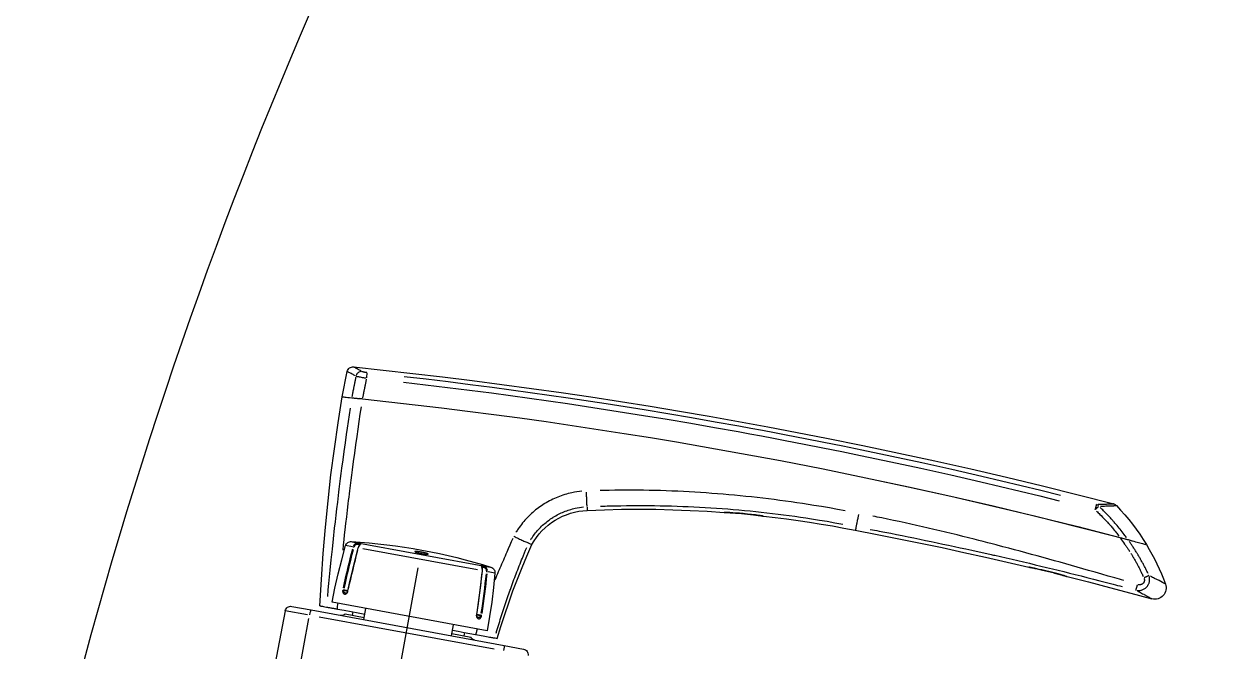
# Model space of a CAD drawing. Header units: millimetres. Extents: x 6886222 to 6919728, y 230959 to 276095.
# Drawn here: x 6895011.1 to 6895223.4, y 249345.6 to 249456.9 of the extents above; entities that cross this region are included whole.
import ezdxf
from ezdxf.xclip import XClip

# ---------------------------------------------------------------- set-up
doc = ezdxf.new("R2010")
doc.units = ezdxf.units.MM
doc.header["$LTSCALE"] = 100
doc.header["$XCLIPFRAME"] = 2
doc.linetypes.add('U-84C-EX$0$CENTER', pattern=[65, 60, -2, 1, -2])
doc.linetypes.add('U-84C-EX$0$DASHDOTX2', pattern=[2, 1, -0.5, 0, -0.5])
for name, color, linetype in [('BP', 7, 'Continuous'), ('U-84C-EX$0$C-DOOR', 1, 'Continuous'), ('U-84C-EX$0$DOR', 4, 'Continuous')]:
    doc.layers.add(name, color=color, linetype=linetype)

# ---------------------------------------------------------------- blocks, each defined once
blk = doc.blocks.new('U-84C-EX$0$A$Cc7b664ce')
at = {"layer": 'U-84C-EX$0$C-DOOR', "linetype": 'U-84C-EX$0$DASHDOTX2', "ltscale": 4}
blk.add_arc((170.96, 15.77), 839.27, 11.9938, 89.41669, dxfattribs=at)
at = {"layer": 'U-84C-EX$0$DOR', "color": 1}
for p, q in [((935.43, 281.33), (934.52, 285.84)), ((933.66, 255.62), (909.19, 251.11)), ((933.63, 254.7), (934.83, 254.92)), ((911.4, 250.61), (931.77, 254.36)), ((921.39, 253.54), (921.35, 253.74)), ((933.59, 253.53), (933.59, 253.53)), ((933.64, 253.34), (933.64, 253.34)), ((908.34, 250.04), (909.54, 250.26)), ((909.69, 239.79), (937.22, 244.86)), ((944.38, 244.14), (940.95, 243.51)), ((940.95, 243.51), (906.68, 237.2)), ((908.47, 236.52), (939.52, 242.24)), ((931.59, 241.79), (931.22, 243.75)), ((934.91, 242.8), (931.51, 242.18)), ((933.55, 243.16), (933.67, 242.58)), ((943.14, 232.27), (941.34, 242.01)), ((941.59, 242.62), (945.53, 243.34)), ((945.54, 243.35), (947.63, 232.54)), ((916.05, 238.92), (915.69, 240.89)), ((908.37, 238.53), (907.9, 238.44)), ((915.98, 239.32), (912.58, 238.69)), ((913.72, 239.51), (913.82, 238.92)), ((906.68, 237.2), (903.26, 236.57))]:
    blk.add_line(p, q, dxfattribs=at)
at = {"layer": 'U-84C-EX$0$DOR', "color": 1, "linetype": 'U-84C-EX$0$CENTER'}
blk.add_line((940.13, 152.05), (921.92, 250.97), dxfattribs=at)
at = {"layer": 'U-84C-EX$0$DOR', "color": 1}
for centre, radius, start, end in [((933.54, 285.64), 1, 11.4323, 95.852), ((826.87, 234.31), 40, 136.1249, 148.6839), ((798.75, 261.34), 1, 104.5891, 136.1249), ((882.82, 61.39), 200, 87.3854, 94.3553), ((891.4, 249.28), 11.91, 29.2985, 87.3854), ((882.82, 61.39), 200, 96.3599, 101.0827), ((860.61, 260.65), 0.5, 276.3599, 278.8624), ((867.59, 261.31), 0.5, 272.0035, 274.2316), ((867.59, 261.31), 0.5, 271.8797, 274.3553), ((964.39, -381.17), 650, 100.64, 103.41636), ((826.87, 234.31), 40, 148.6839, 159.8379), ((778.39, 200.35), 135, 16.3894, 23.9304), ((940.02, 152.33), 103.51, 93.4425, 107.4221), ((933.87, 254.65), 1, 15.8108, 93.4425), ((817.93, 221.82), 121.5, 10.9307, 15.8108), ((813.45, 251.58), 0.5, 280.9122, 283.4164), ((909.33, 250.13), 1, 107.4221, 185.0538), ((964.39, -381.17), 650, 104.03291, 105.40419), ((806.65, 249.92), 0.5, 284.1574, 286.3985), ((806.65, 249.92), 0.5, 284.0329, 286.5231), ((1029.36, 260.75), 121.5, 185.0538, 189.9339), ((791.2, 247.41), 2, 159.8379, 285.4042), ((934.22, 246.84), 0.2, 11.6691, 12.1285), ((944.56, 243.16), 1, 10.9323, 100.4323), ((911.78, 242.71), 0.2, 188.6491, 189.2562), ((935.55, 243.43), 0.9, 224.1813, 280.4323), ((911.75, 239.05), 0.9, 280.4323, 336.6833), ((903.44, 235.59), 1, 100.4323, 189.9323)]:
    blk.add_arc(centre, radius, start, end, dxfattribs=at)
at = {"layer": 'U-84C-EX$0$DOR', "color": 1, "extrusion": (0, 0, -1)}
for centre, major_axis, ratio, start_param, end_param in [((931.08, 284.63), (-0.106, 0.994), 0.008378, 4.800887, 6.090198), ((932.04, 284.82), (0.508, -0.861), 0.963974, 3.654574, 4.961123), ((801.81, 261.26), (0.002, 1), 0.852704, 5.479499, 5.959815), ((801.81, 261.26), (0.68, -0.733), 0.002611, 1.65076, 2.68808), ((801.81, 261.26), (-0.249, 0.969), 0.012939, 4.800733, 6.059895), ((932.39, 254.45), (0.193, 0.052), 0.049709, 5.71931, 6.253082), ((933.33, 254.63), (-0.193, -0.052), 0.044033, 1.507229, 2.629395), ((909.84, 250.3), (0.199, 0.02), 0.044033, 3.65379, 4.775955), ((910.79, 250.48), (-0.199, -0.02), 0.049709, 0.030103, 0.563875), ((934.22, 246.84), (0.196, 0.042), 0.008501, 5.72064, 6.253247), ((934.22, 246.84), (0.196, 0.042), 0.008501, 6.282837, 6.283185), ((935.15, 247.02), (0.038, -0.196), 0.071471, 1.576018, 1.591101), ((935.15, 247.02), (0.196, 0.042), 0.006775, 4.700367, 5.769206), ((910.85, 242.54), (-0.197, -0.032), 0.021381, 0.514066, 1.582647), ((910.85, 242.54), (0.035, -0.197), 0.071471, 4.692084, 4.707167), ((911.78, 242.71), (-0.197, -0.032), 0.021991, 0.029945, 0.562677), ((941.13, 242.53), (-0.181, 0.983), 0.108626, 0.078103, 1.483966), ((906.86, 236.22), (-0.181, 0.983), 0.108626, 4.799219, 6.205082)]:
    blk.add_ellipse(centre, major_axis=major_axis, ratio=ratio, start_param=start_param, end_param=end_param, dxfattribs=at)
at = {"layer": 'U-84C-EX$0$DOR', "color": 1}
for points, knots in [([(933.44, 286.64), (905.28, 283.75), (877.22, 279.53), (832.37, 270.6), (815.37, 266.7), (798.5, 262.31)], [0, 0, 0, 0, 8.492381, 8.492381, 13.720401, 13.720401, 13.720401, 13.720401]), ([(932.07, 285.89), (932.26, 286), (932.43, 286.1), (932.85, 286.33), (933.06, 286.44), (933.3, 286.57), (933.36, 286.6), (933.42, 286.63), (933.43, 286.63), (933.43, 286.64)], [0.218666, 0.218666, 0.218666, 0.218666, 0.476277, 0.476277, 0.905598, 0.905598, 1.173923, 1.173923, 1.282467, 1.282467, 1.282467, 1.282467]), ([(807.95, 263.83), (812.59, 264.98), (817.24, 266.1), (829, 268.83), (836.11, 270.4), (847.7, 272.8), (852.16, 273.69), (859.42, 275.08), (862.22, 275.6), (870.61, 277.12), (876.22, 278.09), (890.81, 280.46), (899.82, 281.78), (914.03, 283.66), (919.23, 284.3), (924.44, 284.89)], [-12.647738, -12.647738, -12.647738, -12.647738, -11.213528, -11.213528, -9.032173, -9.032173, -7.668826, -7.668826, -6.816735, -6.816735, -5.112551, -5.112551, -2.385857, -2.385857, -0.816601, -0.816601, -0.816601, -0.816601]), ([(931.04, 285.62), (931.07, 285.63), (931.11, 285.63), (931.23, 285.65), (931.31, 285.66), (931.52, 285.69), (931.63, 285.71), (931.81, 285.76), (931.88, 285.78), (931.92, 285.8)], [0.0065905, 0.0065905, 0.0065905, 0.0065905, 0.0164763, 0.0164763, 0.0428385, 0.0428385, 0.0850179, 0.0850179, 0.1252202, 0.1252202, 0.1252202, 0.1252202]), ([(931.77, 281.14), (931.74, 281.29), (931.71, 281.45), (931.63, 281.85), (931.58, 282.09), (931.5, 282.49), (931.47, 282.65), (931.42, 282.88), (931.41, 282.95), (931.37, 283.15), (931.34, 283.28), (931.28, 283.6), (931.24, 283.79), (931.17, 284.15), (931.14, 284.3), (931.11, 284.46)], [0.0188064, 0.0188064, 0.0188064, 0.0188064, 0.0658611, 0.0658611, 0.141131, 0.141131, 0.1881746, 0.1881746, 0.2116965, 0.2116965, 0.2493314, 0.2493314, 0.3095473, 0.3095473, 0.3573224, 0.3573224, 0.3573224, 0.3573224]), ([(932.95, 285), (932.87, 284.98), (932.74, 284.94), (932.38, 284.87), (932.15, 284.82), (931.74, 284.75), (931.57, 284.72), (931.33, 284.69), (931.27, 284.67), (931.2, 284.66)], [-0.1252202, -0.1252202, -0.1252202, -0.1252202, -0.0850179, -0.0850179, -0.0428385, -0.0428385, -0.0164763, -0.0164763, -0.0065905, -0.0065905, -0.0065905, -0.0065905]), ([(933.02, 284.82), (933.06, 284.66), (933.09, 284.5), (933.16, 284.15), (933.2, 283.95), (933.26, 283.63), (933.28, 283.51), (933.32, 283.31), (933.34, 283.23), (933.38, 283), (933.42, 282.85), (933.49, 282.45), (933.54, 282.2), (933.63, 281.75), (933.67, 281.55), (933.71, 281.35)], [-0.3579927, -0.3579927, -0.3579927, -0.3579927, -0.3095473, -0.3095473, -0.2493314, -0.2493314, -0.2116965, -0.2116965, -0.1881746, -0.1881746, -0.141131, -0.141131, -0.0658611, -0.0658611, -0.0043773, -0.0043773, -0.0043773, -0.0043773]), ([(934.51, 285.84), (934.51, 285.84), (934.5, 285.83), (934.45, 285.81), (934.38, 285.77), (934.13, 285.65), (933.92, 285.54), (933.49, 285.3), (933.32, 285.2), (933.12, 285.09)], [-1.282467, -1.282467, -1.282467, -1.282467, -1.173923, -1.173923, -0.905598, -0.905598, -0.476277, -0.476277, -0.218666, -0.218666, -0.218666, -0.218666]), ([(924.54, 283.92), (919.34, 283.33), (914.15, 282.69), (899.95, 280.82), (890.95, 279.49), (876.37, 277.13), (870.77, 276.16), (862.39, 274.64), (859.59, 274.12), (852.34, 272.73), (847.88, 271.84), (836.31, 269.45), (829.2, 267.88), (817.46, 265.16), (812.81, 264.04), (808.17, 262.88)], [0.816601, 0.816601, 0.816601, 0.816601, 2.385857, 2.385857, 5.112551, 5.112551, 6.816735, 6.816735, 7.668826, 7.668826, 9.032173, 9.032173, 11.213528, 11.213528, 12.647738, 12.647738, 12.647738, 12.647738]), ([(931.8, 280.96), (906.95, 278.33), (882.22, 274.68), (837.42, 266.14), (817.3, 261.58), (797.37, 256.34)], [-14.476016, -14.476016, -14.476016, -14.476016, -6.978252, -6.978252, -0.793096, -0.793096, -0.793096, -0.793096]), ([(931.8, 280.96), (906.95, 278.33), (882.22, 274.68), (837.44, 266.14), (817.34, 261.59), (797.43, 256.36)], [-14.476151, -14.476151, -14.476151, -14.476151, -6.978252, -6.978252, -0.799175, -0.799175, -0.799175, -0.799175]), ([(933.75, 281.16), (933.68, 281.15), (933.57, 281.14), (933.26, 281.11), (933.06, 281.09), (932.69, 281.05), (932.52, 281.03), (932.32, 281.01), (932.3, 281.01), (932.28, 281.01)], [0, 0, 0, 0, 0.0778165, 0.0778165, 0.1558612, 0.1558612, 0.2106519, 0.2106519, 0.2175491, 0.2175491, 0.2175491, 0.2175491]), ([(935.43, 281.33), (935.43, 281.33), (935.43, 281.33), (935.43, 281.33), (934.77, 281.26), (933.75, 281.16)], [-1.369905, -1.369905, -1.369905, -1.369905, -1.369776, -1.369776, -0.156348, -0.156348, -0.156348, -0.156348]), ([(935.43, 281.33), (935.43, 281.33), (935.43, 281.33), (935.43, 281.33), (934.77, 281.26), (933.75, 281.16)], [-1.369905, -1.369905, -1.369905, -1.369905, -1.369776, -1.369776, -0.155842, -0.155842, -0.155842, -0.155842]), ([(935.28, 254.14), (935.16, 255.34), (935.03, 256.53), (934.72, 259.26), (934.54, 260.81), (934.27, 263.13), (934.17, 263.9), (933.92, 265.9), (933.76, 267.14), (933.34, 270.35), (933.07, 272.32), (932.54, 276.04), (932.29, 277.8), (932.02, 279.55)], [1.04037, 1.04037, 1.04037, 1.04037, 1.399969, 1.399969, 1.866625, 1.866625, 2.099954, 2.099954, 2.473279, 2.473279, 3.070599, 3.070599, 3.602271, 3.602271, 3.602271, 3.602271]), ([(934.03, 279.31), (934.27, 277.74), (934.49, 276.18), (935, 272.64), (935.27, 270.66), (935.69, 267.44), (935.85, 266.2), (936.1, 264.19), (936.19, 263.41), (936.47, 261.09), (936.65, 259.54), (937.11, 255.51), (937.37, 253.03), (937.77, 248.99), (937.92, 247.44), (938.06, 245.89)], [-3.543637, -3.543637, -3.543637, -3.543637, -3.070599, -3.070599, -2.473279, -2.473279, -2.099954, -2.099954, -1.866625, -1.866625, -1.399969, -1.399969, -0.653319, -0.653319, -0.186507, -0.186507, -0.186507, -0.186507]), ([(846.16, 261.1), (848.02, 261.45), (849.88, 261.77), (851.75, 262.07), (853.08, 262.29), (854.41, 262.49), (855.75, 262.68), (857.08, 262.87), (858.42, 263.04), (859.76, 263.21), (861.1, 263.37), (862.44, 263.52), (863.78, 263.66), (865.12, 263.8), (866.47, 263.93), (867.81, 264.04), (867.81, 264.04), (869.16, 264.15), (870.5, 264.25), (871.85, 264.34), (873.2, 264.43), (874.55, 264.5), (875.89, 264.56), (877.24, 264.62), (878.59, 264.67), (879.94, 264.7), (881.29, 264.73), (882.64, 264.75), (883.99, 264.76), (885.34, 264.76), (886.69, 264.75), (888.04, 264.73), (888.58, 264.72), (889.12, 264.71), (889.66, 264.7)], [-6.184099, -6.184099, -6.184099, -6.184099, -5.61628, -5.61628, -5.61628, -5.211692, -5.211692, -5.211692, -4.807046, -4.807046, -4.807046, -4.40229, -4.40229, -4.40229, -3.997547, -3.997547, -3.997379, -3.997379, -3.592389, -3.592389, -3.592389, -3.1874, -3.1874, -3.1874, -2.782374, -2.782374, -2.782374, -2.377278, -2.377278, -2.377278, -1.972077, -1.972077, -1.972077, -1.810659, -1.810659, -1.810659, -1.810659]), ([(892.88, 264.57), (893.48, 264.51), (894.08, 264.42), (894.68, 264.3), (895.1, 264.21), (895.52, 264.1), (895.94, 263.97), (896.36, 263.85), (896.77, 263.7), (897.17, 263.54), (897.58, 263.38), (897.97, 263.2), (898.36, 263.01), (898.75, 262.81), (899.13, 262.6), (899.5, 262.37), (899.53, 262.36), (899.55, 262.34), (899.58, 262.33), (899.92, 262.11), (900.26, 261.89), (900.59, 261.64), (900.94, 261.39), (901.28, 261.11), (901.61, 260.82), (901.93, 260.54), (902.25, 260.24), (902.55, 259.92), (902.85, 259.61), (903.14, 259.28), (903.42, 258.94), (903.69, 258.6), (903.95, 258.25), (904.19, 257.89), (904.33, 257.69), (904.46, 257.49), (904.59, 257.28)], [-1.488251, -1.488251, -1.488251, -1.488251, -1.306207, -1.306207, -1.306207, -1.175865, -1.175865, -1.175865, -1.045232, -1.045232, -1.045232, -0.914694, -0.914694, -0.914694, -0.78423, -0.78423, -0.78423, -0.775296, -0.775296, -0.775296, -0.653604, -0.653604, -0.653604, -0.522742, -0.522742, -0.522742, -0.392134, -0.392134, -0.392134, -0.261631, -0.261631, -0.261631, -0.130998, -0.130998, -0.130998, -0.05836, -0.05836, -0.05836, -0.05836]), ([(796.22, 256.3), (796.36, 256.5), (796.5, 256.69), (796.89, 257.2), (797.13, 257.52), (797.61, 258.12), (797.84, 258.4), (798.22, 258.85), (798.37, 259.02), (798.61, 259.3), (798.71, 259.4), (798.99, 259.72), (799.18, 259.93), (799.69, 260.47), (800, 260.79), (800.51, 261.3), (800.71, 261.48), (800.9, 261.66)], [-0.7329074, -0.7329074, -0.7329074, -0.7329074, -0.6633181, -0.6633181, -0.5455791, -0.5455791, -0.4394482, -0.4394482, -0.3731164, -0.3731164, -0.3316591, -0.3316591, -0.2487443, -0.2487443, -0.1160807, -0.1160807, -0.0385741, -0.0385741, -0.0385741, -0.0385741]), ([(800.88, 261.94), (800.73, 261.94), (800.59, 261.94), (800.06, 261.95), (799.72, 261.96), (799.24, 261.98), (799.07, 261.98), (798.85, 261.99), (798.78, 262), (798.61, 262), (798.52, 262.01), (798.31, 262.02), (798.21, 262.02), (798.09, 262.03), (798.06, 262.03), (798.04, 262.03)], [-1.095404, -1.095404, -1.095404, -1.095404, -1.008082, -1.008082, -0.763699, -0.763699, -0.610959, -0.610959, -0.534589, -0.534589, -0.412397, -0.412397, -0.21689, -0.21689, -0.057653, -0.057653, -0.057653, -0.057653]), ([(798.51, 262.31), (798.52, 262.31), (798.56, 262.31), (798.68, 262.3), (798.77, 262.29), (798.98, 262.28), (799.07, 262.28), (799.23, 262.27), (799.3, 262.27), (799.51, 262.26), (799.67, 262.25), (800.14, 262.24), (800.48, 262.23), (800.99, 262.22), (801.13, 262.22), (801.27, 262.22)], [0.057653, 0.057653, 0.057653, 0.057653, 0.21689, 0.21689, 0.412397, 0.412397, 0.534589, 0.534589, 0.610959, 0.610959, 0.763699, 0.763699, 1.008082, 1.008082, 1.095404, 1.095404, 1.095404, 1.095404]), ([(889.58, 261.92), (889.05, 261.94), (888.51, 261.96), (887.98, 261.97), (886.65, 262), (885.32, 262.03), (883.99, 262.03), (882.66, 262.04), (881.33, 262.04), (879.99, 262.02), (878.66, 262), (877.33, 261.97), (876, 261.93), (874.67, 261.88), (873.34, 261.82), (872.01, 261.75), (870.68, 261.68), (869.35, 261.6), (868.02, 261.5), (868.02, 261.5), (866.69, 261.4), (865.36, 261.29), (864.04, 261.17), (862.71, 261.04), (861.39, 260.9), (860.06, 260.75), (858.74, 260.6), (857.42, 260.44), (856.1, 260.26), (854.78, 260.08), (853.46, 259.89), (852.14, 259.69), (850.29, 259.4), (848.45, 259.08), (846.61, 258.74)], [1.810706, 1.810706, 1.810706, 1.810706, 1.972077, 1.972077, 1.972077, 2.377278, 2.377278, 2.377278, 2.782374, 2.782374, 2.782374, 3.1874, 3.1874, 3.1874, 3.592389, 3.592389, 3.592389, 3.997379, 3.997379, 3.997547, 3.997547, 4.40229, 4.40229, 4.40229, 4.807046, 4.807046, 4.807046, 5.211692, 5.211692, 5.211692, 5.61628, 5.61628, 5.61628, 6.184995, 6.184995, 6.184995, 6.184995]), ([(902, 255.93), (901.92, 256.07), (901.83, 256.2), (901.74, 256.33), (901.55, 256.62), (901.34, 256.91), (901.12, 257.18), (900.9, 257.45), (900.67, 257.72), (900.42, 257.97), (900.18, 258.23), (899.93, 258.47), (899.66, 258.7), (899.4, 258.94), (899.12, 259.16), (898.84, 259.37), (898.58, 259.57), (898.31, 259.75), (898.03, 259.93), (898.01, 259.94), (897.99, 259.95), (897.97, 259.97), (897.67, 260.15), (897.36, 260.32), (897.05, 260.48), (896.73, 260.64), (896.41, 260.79), (896.09, 260.92), (895.76, 261.05), (895.43, 261.17), (895.09, 261.28), (894.75, 261.38), (894.41, 261.47), (894.07, 261.55), (893.59, 261.65), (893.1, 261.73), (892.61, 261.78)], [0.071891, 0.071891, 0.071891, 0.071891, 0.130998, 0.130998, 0.130998, 0.261631, 0.261631, 0.261631, 0.392134, 0.392134, 0.392134, 0.522742, 0.522742, 0.522742, 0.653604, 0.653604, 0.653604, 0.775296, 0.775296, 0.775296, 0.78423, 0.78423, 0.78423, 0.914694, 0.914694, 0.914694, 1.045232, 1.045232, 1.045232, 1.175865, 1.175865, 1.175865, 1.306207, 1.306207, 1.306207, 1.488964, 1.488964, 1.488964, 1.488964]), ([(796.73, 248.73), (797.25, 248.88), (797.78, 249.04), (798.31, 249.19), (799.86, 249.64), (801.41, 250.08), (802.96, 250.53), (804.31, 250.91), (805.65, 251.3), (807, 251.68), (808.35, 252.06), (809.7, 252.43), (811.06, 252.81), (812.41, 253.18), (813.76, 253.55), (815.11, 253.92), (816.47, 254.29), (817.82, 254.65), (819.18, 255), (819.47, 255.08), (819.77, 255.16), (820.06, 255.23), (821.12, 255.51), (822.19, 255.78), (823.26, 256.05), (824.62, 256.4), (825.98, 256.74), (827.34, 257.07), (828.71, 257.4), (830.07, 257.72), (831.44, 258.04), (832.81, 258.36), (834.18, 258.67), (835.55, 258.97), (836.92, 259.26), (838.29, 259.56), (839.67, 259.84), (840.2, 259.95), (840.73, 260.05), (841.26, 260.16)], [-4.86027, -4.86027, -4.86027, -4.86027, -4.69583, -4.69583, -4.69583, -4.211645, -4.211645, -4.211645, -3.790724, -3.790724, -3.790724, -3.369679, -3.369679, -3.369679, -2.948535, -2.948535, -2.948535, -2.527322, -2.527322, -2.527322, -2.436545, -2.436545, -2.436545, -2.106071, -2.106071, -2.106071, -1.684812, -1.684812, -1.684812, -1.263569, -1.263569, -1.263569, -0.842355, -0.842355, -0.842355, -0.42117, -0.42117, -0.42117, -0.258816, -0.258816, -0.258816, -0.258816]), ([(801.55, 261.05), (801.35, 260.86), (801.16, 260.67), (800.64, 260.16), (800.33, 259.84), (799.84, 259.32), (799.65, 259.11), (799.38, 258.81), (799.28, 258.7), (799.05, 258.43), (798.9, 258.26), (798.53, 257.83), (798.31, 257.55), (797.91, 257.05), (797.74, 256.83), (797.57, 256.61)], [0.0331659, 0.0331659, 0.0331659, 0.0331659, 0.1160807, 0.1160807, 0.2487443, 0.2487443, 0.3316591, 0.3316591, 0.3731164, 0.3731164, 0.4394482, 0.4394482, 0.5455791, 0.5455791, 0.6301522, 0.6301522, 0.6301522, 0.6301522]), ([(843.8, 260.47), (843.84, 260.28), (843.88, 260.1), (843.96, 259.67), (844.01, 259.44), (844.1, 258.98), (844.14, 258.76), (844.21, 258.47), (844.23, 258.37), (844.24, 258.32)], [-0.3361598, -0.3361598, -0.3361598, -0.3361598, -0.277839, -0.277839, -0.1985416, -0.1985416, -0.0991214, -0.0991214, -0.0176926, -0.0176926, -0.0176926, -0.0176926]), ([(867.61, 260.81), (867.61, 260.81), (867.55, 260.8), (867.31, 260.8), (867.14, 260.79), (866.7, 260.77), (866.43, 260.76), (865.82, 260.72), (865.48, 260.7), (864.78, 260.65), (864.41, 260.61), (863.67, 260.54), (863.31, 260.51), (862.62, 260.43), (862.3, 260.39), (861.72, 260.31), (861.47, 260.27), (861.06, 260.22), (860.91, 260.19), (860.73, 260.16), (860.68, 260.16), (860.68, 260.16)], [-1.8919129, -1.8919129, -1.8919129, -1.8919129, -1.7963945, -1.7963945, -1.7003622, -1.7003622, -1.6041101, -1.6041101, -1.5076766, -1.5076766, -1.4110572, -1.4110572, -1.3147471, -1.3147471, -1.218958, -1.218958, -1.1235291, -1.1235291, -1.0274159, -1.0274159, -0.945886, -0.945886, -0.945886, -0.945886]), ([(860.72, 260.17), (860.82, 260.18), (861.1, 260.22), (862.22, 260.38), (863.26, 260.51), (865.15, 260.68), (866.02, 260.74), (867.02, 260.79), (867.31, 260.8), (867.58, 260.81), (867.63, 260.81), (867.63, 260.81)], [0.9931873, 0.9931873, 0.9931873, 0.9931873, 1.1649915, 1.1649915, 1.4317771, 1.4317771, 1.6600615, 1.6600615, 1.8027393, 1.8027393, 1.8919129, 1.8919129, 1.8919129, 1.8919129]), ([(841.75, 257.81), (841.21, 257.71), (840.68, 257.61), (840.15, 257.51), (838.78, 257.24), (837.41, 256.97), (836.03, 256.69), (834.66, 256.42), (833.29, 256.14), (831.92, 255.85), (830.55, 255.57), (829.18, 255.28), (827.82, 254.99), (826.45, 254.7), (825.08, 254.41), (823.71, 254.11), (822.64, 253.87), (821.57, 253.63), (820.5, 253.39), (820.21, 253.33), (819.91, 253.26), (819.62, 253.2), (818.25, 252.89), (816.89, 252.58), (815.53, 252.26), (814.17, 251.94), (812.8, 251.62), (811.44, 251.3), (810.08, 250.97), (808.72, 250.64), (807.36, 250.31), (806.01, 249.97), (804.65, 249.63), (803.29, 249.29), (801.73, 248.89), (800.17, 248.49), (798.61, 248.08), (798.09, 247.94), (797.56, 247.8), (797.03, 247.66)], [0.257896, 0.257896, 0.257896, 0.257896, 0.42117, 0.42117, 0.42117, 0.842355, 0.842355, 0.842355, 1.263569, 1.263569, 1.263569, 1.684812, 1.684812, 1.684812, 2.106071, 2.106071, 2.106071, 2.436545, 2.436545, 2.436545, 2.527322, 2.527322, 2.527322, 2.948535, 2.948535, 2.948535, 3.369679, 3.369679, 3.369679, 3.790724, 3.790724, 3.790724, 4.211645, 4.211645, 4.211645, 4.69583, 4.69583, 4.69583, 4.860222, 4.860222, 4.860222, 4.860222]), ([(792.42, 249.95), (792.5, 250.14), (792.59, 250.33), (792.68, 250.51), (792.77, 250.69), (792.87, 250.87), (792.96, 251.06), (793.05, 251.24), (793.15, 251.42), (793.24, 251.6), (793.34, 251.78), (793.44, 251.96), (793.54, 252.13), (793.64, 252.31), (793.74, 252.49), (793.84, 252.67), (793.94, 252.84), (794.04, 253.02), (794.15, 253.19), (794.18, 253.25), (794.21, 253.31), (794.25, 253.36), (794.32, 253.48), (794.39, 253.6), (794.46, 253.72), (794.57, 253.89), (794.68, 254.06), (794.79, 254.23), (794.9, 254.41), (795.01, 254.58), (795.13, 254.75), (795.24, 254.92), (795.35, 255.09), (795.47, 255.26), (795.56, 255.4), (795.66, 255.54), (795.76, 255.68)], [5.3577367, 5.3577367, 5.3577367, 5.3577367, 5.4178696, 5.4178696, 5.4178696, 5.4774908, 5.4774908, 5.4774908, 5.5371254, 5.5371254, 5.5371254, 5.5967765, 5.5967765, 5.5967765, 5.6564473, 5.6564473, 5.6564473, 5.7161408, 5.7161408, 5.7161408, 5.7354721, 5.7354721, 5.7354721, 5.7758603, 5.7758603, 5.7758603, 5.8356088, 5.8356088, 5.8356088, 5.8953896, 5.8953896, 5.8953896, 5.955206, 5.955206, 5.955206, 6.0050068, 6.0050068, 6.0050068, 6.0050068]), ([(795.97, 255.98), (794.98, 255.71), (794.19, 255.5), (793.01, 255.19), (792.7, 255.1), (792.7, 255.1)], [-1.204799, -1.204799, -1.204799, -1.204799, -0.634999, -0.634999, 0, 0, 0, 0]), ([(795.99, 255.98), (794.99, 255.71), (794.19, 255.5), (793.01, 255.19), (792.7, 255.1), (792.7, 255.1)], [-1.208985, -1.208985, -1.208985, -1.208985, -0.634999, -0.634999, 0, 0, 0, 0]), ([(797.33, 256.23), (797.07, 255.89), (796.82, 255.55), (796.57, 255.2), (796.46, 255.04), (796.34, 254.88), (796.23, 254.71), (796.12, 254.55), (796.01, 254.38), (795.9, 254.21), (795.83, 254.11), (795.76, 254.01), (795.7, 253.9)], [-6.1428842, -6.1428842, -6.1428842, -6.1428842, -6.0150613, -6.0150613, -6.0150613, -5.955206, -5.955206, -5.955206, -5.8953896, -5.8953896, -5.8953896, -5.8583718, -5.8583718, -5.8583718, -5.8583718]), ([(797.37, 256.34), (797.07, 256.27), (796.79, 256.19), (796.43, 256.1), (796.32, 256.07), (796.13, 256.02), (796.05, 256), (795.99, 255.98)], [0, 0, 0, 0, 0.0915139, 0.0915139, 0.1351431, 0.1351431, 0.1737084, 0.1737084, 0.1737084, 0.1737084]), ([(902.32, 255.38), (901.96, 255.2), (901.78, 255.11), (901.78, 255.11), (901.78, 255.11), (901.78, 255.11)], [0.520626, 0.520626, 0.520626, 0.520626, 1.5097249, 1.5097249, 1.5099206, 1.5099206, 1.5099206, 1.5099206]), ([(904.98, 256.59), (904.98, 256.59), (904.97, 256.59), (904.69, 256.45), (904.42, 256.32), (903.88, 256.06), (903.62, 255.94), (903.1, 255.7), (902.86, 255.59), (902.49, 255.44), (902.38, 255.39), (902.33, 255.38)], [-0.4290418, -0.4290418, -0.4290418, -0.4290418, -0.4276626, -0.4276626, -0.3359877, -0.3359877, -0.2382686, -0.2382686, -0.1188711, -0.1188711, 0, 0, 0, 0]), ([(905.16, 256.18), (905.52, 255.38), (905.87, 254.57), (906.22, 253.77), (906.43, 253.3), (906.63, 252.83), (906.83, 252.36), (907.03, 251.89), (907.24, 251.42), (907.44, 250.95), (907.64, 250.48), (907.83, 250.01), (908.03, 249.54), (908.13, 249.3), (908.23, 249.06), (908.32, 248.82)], [-1.7987161, -1.7987161, -1.7987161, -1.7987161, -1.5346863, -1.5346863, -1.5346863, -1.3815005, -1.3815005, -1.3815005, -1.2282133, -1.2282133, -1.2282133, -1.0748233, -1.0748233, -1.0748233, -0.9973304, -0.9973304, -0.9973304, -0.9973304]), ([(932.49, 254.68), (932.48, 254.69), (932.48, 254.69), (932.48, 254.69), (932.47, 254.72), (932.46, 254.74), (932.45, 254.76), (932.43, 254.81), (932.39, 254.87), (932.36, 254.92), (932.35, 254.94), (932.34, 254.96), (932.33, 254.97), (932.31, 255), (932.29, 255.03), (932.27, 255.06), (932.25, 255.09), (932.23, 255.11), (932.21, 255.13), (932.19, 255.15), (932.18, 255.17), (932.17, 255.19), (932.16, 255.2), (932.15, 255.22), (932.14, 255.23), (932.14, 255.23), (932.14, 255.24), (932.14, 255.24), (932.13, 255.24), (932.13, 255.24), (932.13, 255.25), (932.13, 255.25), (932.13, 255.25), (932.13, 255.25), (932.13, 255.26), (932.13, 255.26), (932.13, 255.26), (932.13, 255.27), (932.13, 255.28), (932.13, 255.28), (932.13, 255.29), (932.14, 255.29), (932.14, 255.29), (932.14, 255.3), (932.14, 255.3), (932.15, 255.3), (932.16, 255.31), (932.16, 255.31), (932.18, 255.32), (932.19, 255.32), (932.21, 255.33), (932.23, 255.33), (932.25, 255.34), (932.28, 255.34), (932.3, 255.34), (932.33, 255.35), (932.36, 255.35), (932.39, 255.36), (932.43, 255.36), (932.46, 255.36), (932.5, 255.36), (932.52, 255.36), (932.54, 255.36), (932.56, 255.36), (932.57, 255.36), (932.58, 255.36), (932.59, 255.36), (932.6, 255.36), (932.61, 255.36), (932.62, 255.36), (932.65, 255.36), (932.67, 255.36), (932.69, 255.35), (932.7, 255.35), (932.7, 255.35), (932.71, 255.35), (932.72, 255.35), (932.72, 255.35), (932.73, 255.35), (932.73, 255.35), (932.74, 255.35), (932.75, 255.35), (932.75, 255.35), (932.76, 255.34), (932.76, 255.34), (932.84, 255.33), (932.92, 255.31), (933, 255.28), (933.07, 255.24), (933.15, 255.2), (933.22, 255.14), (933.23, 255.13), (933.24, 255.12), (933.25, 255.11), (933.25, 255.11), (933.26, 255.1), (933.27, 255.09), (933.29, 255.07), (933.3, 255.06), (933.32, 255.04), (933.35, 255), (933.37, 254.97), (933.4, 254.93), (933.41, 254.91), (933.42, 254.88), (933.44, 254.86)], [0.05, 0.05, 0.05, 0.05, 0.0535714, 0.0535714, 0.0535714, 0.0714286, 0.0714286, 0.0714286, 0.125, 0.125, 0.125, 0.1428571, 0.1428571, 0.1428571, 0.1785714, 0.1785714, 0.1785714, 0.2142857, 0.2142857, 0.2142857, 0.25, 0.25, 0.25, 0.2857143, 0.2857143, 0.2857143, 0.2946429, 0.2946429, 0.2946429, 0.3035714, 0.3035714, 0.3035714, 0.3125, 0.3125, 0.3125, 0.3214286, 0.3214286, 0.3214286, 0.3571429, 0.3571429, 0.3571429, 0.375, 0.375, 0.375, 0.3928571, 0.3928571, 0.3928571, 0.4285714, 0.4285714, 0.4285714, 0.4761905, 0.4761905, 0.4761905, 0.5238095, 0.5238095, 0.5238095, 0.5714286, 0.5714286, 0.5714286, 0.6190476, 0.6190476, 0.6190476, 0.6428571, 0.6428571, 0.6428571, 0.6547619, 0.6547619, 0.6547619, 0.6666667, 0.6666667, 0.6666667, 0.6904762, 0.6904762, 0.6904762, 0.6964286, 0.6964286, 0.6964286, 0.702381, 0.702381, 0.702381, 0.7083333, 0.7083333, 0.7083333, 0.7142857, 0.7142857, 0.7142857, 0.7857143, 0.7857143, 0.7857143, 0.8571429, 0.8571429, 0.8571429, 0.8660714, 0.8660714, 0.8660714, 0.875, 0.875, 0.875, 0.8928571, 0.8928571, 0.8928571, 0.9285714, 0.9285714, 0.9285714, 0.95, 0.95, 0.95, 0.95]), ([(933.27, 254.73), (933.26, 254.77), (933.23, 254.83), (933.19, 254.91), (933.15, 254.96), (933.13, 254.99), (933.08, 255.05), (932.97, 255.14), (932.86, 255.18), (932.8, 255.19), (932.79, 255.19), (932.77, 255.2), (932.75, 255.2), (932.72, 255.2), (932.68, 255.21), (932.65, 255.21), (932.6, 255.21), (932.53, 255.2), (932.45, 255.19), (932.39, 255.18), (932.35, 255.17), (932.32, 255.16), (932.3, 255.15), (932.29, 255.14), (932.29, 255.13), (932.29, 255.12)], [0.0356018, 0.0356018, 0.0356018, 0.0356018, 0.0714286, 0.1071429, 0.125, 0.1339286, 0.1428571, 0.2142857, 0.2857143, 0.2916667, 0.297619, 0.3035714, 0.3095238, 0.3333333, 0.3452381, 0.3571429, 0.3809524, 0.4285714, 0.4761905, 0.5238095, 0.5714286, 0.6071429, 0.625, 0.6428571, 0.6764349, 0.6764349, 0.6764349, 0.6764349]), ([(932.58, 254.51), (932.56, 254.6), (932.52, 254.7), (932.45, 254.83), (932.43, 254.87), (932.39, 254.93), (932.37, 254.96), (932.34, 255.01), (932.33, 255.03), (932.31, 255.05), (932.3, 255.07), (932.3, 255.08), (932.29, 255.09), (932.29, 255.09), (932.29, 255.1), (932.29, 255.1), (932.29, 255.1), (932.29, 255.1)], [0, 0, 0, 0, 0.03069357, 0.03069357, 0.04501814, 0.04501814, 0.0570329, 0.0570329, 0.0662956, 0.0662956, 0.07343068, 0.07343068, 0.07889491, 0.07889491, 0.08328871, 0.08328871, 0.08470328, 0.08470328, 0.08470328, 0.08470328]), ([(795.47, 253.55), (795.4, 253.44), (795.33, 253.32), (795.26, 253.2), (795.19, 253.09), (795.12, 252.97), (795.05, 252.86), (795.02, 252.8), (794.99, 252.75), (794.95, 252.69), (794.85, 252.52), (794.75, 252.35), (794.66, 252.17), (794.56, 252), (794.46, 251.83), (794.37, 251.65), (794.27, 251.48), (794.18, 251.3), (794.09, 251.13), (794, 250.95), (793.91, 250.77), (793.82, 250.59), (793.73, 250.42), (793.64, 250.24), (793.56, 250.06), (793.46, 249.85), (793.36, 249.64), (793.26, 249.42)], [-5.8165262, -5.8165262, -5.8165262, -5.8165262, -5.7758603, -5.7758603, -5.7758603, -5.7354721, -5.7354721, -5.7354721, -5.7161408, -5.7161408, -5.7161408, -5.6564473, -5.6564473, -5.6564473, -5.5967765, -5.5967765, -5.5967765, -5.5371254, -5.5371254, -5.5371254, -5.4774908, -5.4774908, -5.4774908, -5.4178696, -5.4178696, -5.4178696, -5.3478167, -5.3478167, -5.3478167, -5.3478167]), ([(908.11, 239.39), (908.05, 239.6), (907.99, 239.82), (907.92, 240.04), (907.78, 240.52), (907.63, 240.99), (907.48, 241.47), (907.34, 241.95), (907.19, 242.42), (907.03, 242.89), (906.88, 243.37), (906.73, 243.84), (906.57, 244.31), (906.41, 244.79), (906.25, 245.26), (906.09, 245.73), (905.94, 246.16), (905.79, 246.6), (905.63, 247.03), (905.62, 247.07), (905.61, 247.1), (905.59, 247.14), (905.43, 247.61), (905.25, 248.08), (905.08, 248.54), (904.91, 249.01), (904.73, 249.48), (904.56, 249.94), (904.38, 250.41), (904.2, 250.87), (904.01, 251.33), (903.83, 251.8), (903.64, 252.26), (903.45, 252.72), (903.2, 253.33), (902.94, 253.95), (902.68, 254.56)], [0.083497, 0.083497, 0.083497, 0.083497, 0.153541, 0.153541, 0.153541, 0.30709, 0.30709, 0.30709, 0.460654, 0.460654, 0.460654, 0.614229, 0.614229, 0.614229, 0.767797, 0.767797, 0.767797, 0.909465, 0.909465, 0.909465, 0.92134, 0.92134, 0.92134, 1.074823, 1.074823, 1.074823, 1.228213, 1.228213, 1.228213, 1.381501, 1.381501, 1.381501, 1.534686, 1.534686, 1.534686, 1.738374, 1.738374, 1.738374, 1.738374]), ([(921.35, 253.75), (921.2, 253.73), (921.05, 253.7), (920.77, 253.63), (920.64, 253.6), (920.47, 253.55), (920.42, 253.54), (920.33, 253.51), (920.29, 253.49), (920.26, 253.48), (920.21, 253.45), (920.18, 253.43), (920.2, 253.41), (920.24, 253.4), (920.37, 253.39), (920.46, 253.4), (920.68, 253.42), (920.82, 253.43), (921.11, 253.48), (921.26, 253.5), (921.57, 253.56), (921.72, 253.59), (922, 253.65), (922.12, 253.69), (922.33, 253.75), (922.42, 253.77), (922.53, 253.82), (922.55, 253.84), (922.55, 253.87), (922.51, 253.88), (922.39, 253.89), (922.3, 253.88), (922.08, 253.87), (921.95, 253.85), (921.67, 253.81), (921.51, 253.78), (921.36, 253.76), (921.35, 253.76), (921.35, 253.75)], [0.6103575, 0.6103575, 0.6103575, 0.6103575, 0.6561998, 0.6561998, 0.7030736, 0.7030736, 0.7296073, 0.7296073, 0.7561361, 0.7561361, 0.7561361, 0.8029925, 0.8029925, 0.8498506, 0.8498506, 0.8967168, 0.8967168, 0.9435931, 0.9435931, 0.9904759, 0.9904759, 1.0373581, 1.0373581, 1.0842334, 1.0842334, 1.1310997, 1.1310997, 1.1779605, 1.1779605, 1.2248225, 1.2248225, 1.2716918, 1.2716918, 1.3185701, 1.3185701, 1.3654539, 1.3654539, 1.3664936, 1.3664936, 1.3664936, 1.3664936]), ([(934.3, 247.26), (934.05, 248.41), (933.79, 249.56), (933.51, 250.7), (933.24, 251.85), (932.95, 252.99), (932.65, 254.12)], [0.05, 0.05, 0.05, 0.05, 0.5, 0.5, 0.5, 0.95, 0.95, 0.95, 0.95]), ([(933.61, 254.3), (933.91, 253.16), (934.2, 252.02), (934.47, 250.88), (934.75, 249.74), (935.01, 248.59), (935.25, 247.44)], [0.05, 0.05, 0.05, 0.05, 0.5, 0.5, 0.5, 0.95, 0.95, 0.95, 0.95]), ([(813.55, 251.09), (813.55, 251.09), (813.49, 251.08), (813.26, 251.03), (813.09, 251), (812.66, 250.91), (812.39, 250.86), (811.8, 250.73), (811.47, 250.66), (810.79, 250.5), (810.43, 250.41), (809.71, 250.24), (809.36, 250.15), (808.68, 249.97), (808.37, 249.89), (807.8, 249.73), (807.56, 249.66), (807.16, 249.55), (807.01, 249.5), (806.84, 249.45), (806.79, 249.44), (806.79, 249.44)], [-0.9452277, -0.9452277, -0.9452277, -0.9452277, -0.849317, -0.849317, -0.7531056, -0.7531056, -0.6571543, -0.6571543, -0.56124, -0.56124, -0.4653101, -0.4653101, -0.3690895, -0.3690895, -0.2728325, -0.2728325, -0.1768575, -0.1768575, -0.0806194, -0.0806194, 0, 0, 0, 0]), ([(806.82, 249.45), (806.84, 249.45), (806.86, 249.46), (807.26, 249.58), (808.45, 249.92), (811.12, 250.59), (812.54, 250.89), (813.43, 251.07), (813.55, 251.09), (813.55, 251.09)], [0.0472614, 0.0472614, 0.0472614, 0.0472614, 0.0812243, 0.0812243, 0.4397063, 0.4397063, 0.7999008, 0.7999008, 0.9452277, 0.9452277, 0.9452277, 0.9452277]), ([(909.66, 250.48), (909.66, 250.48), (909.66, 250.49), (909.66, 250.49), (909.67, 250.52), (909.67, 250.54), (909.67, 250.56), (909.69, 250.63), (909.71, 250.69), (909.74, 250.76), (909.74, 250.78), (909.76, 250.8), (909.77, 250.82), (909.79, 250.86), (909.81, 250.9), (909.84, 250.93), (909.87, 250.97), (909.9, 251), (909.93, 251.03), (909.99, 251.09), (910.05, 251.14), (910.12, 251.17), (910.13, 251.18), (910.13, 251.18), (910.14, 251.19), (910.15, 251.19), (910.16, 251.2), (910.17, 251.2), (910.17, 251.21), (910.18, 251.21), (910.19, 251.21), (910.2, 251.22), (910.21, 251.22), (910.21, 251.23), (910.24, 251.24), (910.27, 251.25), (910.3, 251.26), (910.33, 251.28), (910.36, 251.29), (910.39, 251.29), (910.41, 251.3), (910.44, 251.31), (910.46, 251.32), (910.49, 251.33), (910.52, 251.33), (910.55, 251.34), (910.58, 251.35), (910.6, 251.35), (910.62, 251.35), (910.64, 251.36), (910.66, 251.36), (910.68, 251.36), (910.69, 251.36), (910.69, 251.36), (910.7, 251.36), (910.71, 251.35), (910.71, 251.35), (910.72, 251.35), (910.73, 251.35), (910.74, 251.34), (910.74, 251.33), (910.74, 251.33), (910.74, 251.33), (910.74, 251.32), (910.74, 251.32), (910.74, 251.32), (910.74, 251.32), (910.74, 251.32), (910.74, 251.31), (910.74, 251.31), (910.74, 251.31), (910.74, 251.31), (910.74, 251.3), (910.74, 251.3), (910.74, 251.3), (910.74, 251.3), (910.74, 251.3), (910.74, 251.3), (910.74, 251.3), (910.74, 251.29), (910.74, 251.29), (910.74, 251.29), (910.74, 251.29), (910.74, 251.29), (910.74, 251.29), (910.74, 251.26), (910.73, 251.22), (910.71, 251.17), (910.7, 251.15), (910.69, 251.12), (910.68, 251.09), (910.67, 251.05), (910.67, 251.02), (910.66, 250.98), (910.65, 250.96), (910.65, 250.94), (910.64, 250.92), (910.63, 250.86), (910.62, 250.8), (910.62, 250.73), (910.62, 250.71), (910.61, 250.68), (910.61, 250.65)], [0.05, 0.05, 0.05, 0.05, 0.0535714, 0.0535714, 0.0535714, 0.0714286, 0.0714286, 0.0714286, 0.125, 0.125, 0.125, 0.1428571, 0.1428571, 0.1428571, 0.1785714, 0.1785714, 0.1785714, 0.2142857, 0.2142857, 0.2142857, 0.2857143, 0.2857143, 0.2857143, 0.2946429, 0.2946429, 0.2946429, 0.3035714, 0.3035714, 0.3035714, 0.3125, 0.3125, 0.3125, 0.3214286, 0.3214286, 0.3214286, 0.3571429, 0.3571429, 0.3571429, 0.3928571, 0.3928571, 0.3928571, 0.4285714, 0.4285714, 0.4285714, 0.4761905, 0.4761905, 0.4761905, 0.5238095, 0.5238095, 0.5238095, 0.5714286, 0.5714286, 0.5714286, 0.5952381, 0.5952381, 0.5952381, 0.6190476, 0.6190476, 0.6190476, 0.6666667, 0.6666667, 0.6666667, 0.6785714, 0.6785714, 0.6785714, 0.6845238, 0.6845238, 0.6845238, 0.6904762, 0.6904762, 0.6904762, 0.702381, 0.702381, 0.702381, 0.7053571, 0.7053571, 0.7053571, 0.7083333, 0.7083333, 0.7083333, 0.7113095, 0.7113095, 0.7113095, 0.7142857, 0.7142857, 0.7142857, 0.7857143, 0.7857143, 0.7857143, 0.8214286, 0.8214286, 0.8214286, 0.8571429, 0.8571429, 0.8571429, 0.875, 0.875, 0.875, 0.9285714, 0.9285714, 0.9285714, 0.95, 0.95, 0.95, 0.95]), ([(910.64, 251.14), (910.64, 251.14), (910.63, 251.15), (910.62, 251.16), (910.6, 251.16), (910.57, 251.16), (910.52, 251.16), (910.46, 251.15), (910.39, 251.13), (910.33, 251.11), (910.26, 251.08), (910.21, 251.06), (910.18, 251.04), (910.16, 251.03), (910.15, 251.02), (910.09, 250.99), (910.02, 250.93), (909.95, 250.82), (909.91, 250.75), (909.88, 250.65), (909.87, 250.57), (909.86, 250.48), (909.86, 250.44), (909.86, 250.42)], [0.3240047, 0.3240047, 0.3240047, 0.3240047, 0.3333333, 0.3809524, 0.4047619, 0.4285714, 0.4761905, 0.5238095, 0.5714286, 0.6071429, 0.6428571, 0.6785714, 0.6875, 0.6964286, 0.7053571, 0.7142857, 0.7857143, 0.8214286, 0.8571429, 0.875, 0.9285714, 0.9464286, 0.9644213, 0.9644213, 0.9644213, 0.9644213]), ([(910.65, 251.12), (910.65, 251.12), (910.65, 251.12), (910.65, 251.12), (910.65, 251.11), (910.65, 251.1), (910.65, 251.09), (910.64, 251.07), (910.64, 251.05), (910.63, 251), (910.62, 250.97), (910.61, 250.89), (910.6, 250.84), (910.58, 250.72), (910.58, 250.65), (910.58, 250.54), (910.58, 250.5), (910.59, 250.46)], [0.00632969, 0.00632969, 0.00632969, 0.00632969, 0.00635482, 0.00635482, 0.01235747, 0.01235747, 0.01937127, 0.01937127, 0.02897638, 0.02897638, 0.04057497, 0.04057497, 0.05707601, 0.05707601, 0.07914148, 0.07914148, 0.09123567, 0.09123567, 0.09123567, 0.09123567]), ([(789.33, 248.1), (789.41, 248.14), (790.08, 248.51), (791.49, 249.23), (791.73, 249.35), (791.98, 249.48)], [-1.137431, -1.137431, -1.137431, -1.137431, -0.3127189, -0.3127189, -0.1561628, -0.1561628, -0.1561628, -0.1561628]), ([(794.37, 246.97), (794.3, 246.96), (794.22, 246.96), (794.15, 246.95), (793.99, 246.95), (793.83, 246.97), (793.67, 247), (793.52, 247.04), (793.36, 247.1), (793.21, 247.17), (793.07, 247.24), (792.93, 247.34), (792.8, 247.45), (792.68, 247.56), (792.56, 247.69), (792.47, 247.83), (792.46, 247.85), (792.45, 247.87), (792.44, 247.89), (792.36, 248.01), (792.29, 248.15), (792.25, 248.28), (792.19, 248.44), (792.16, 248.61), (792.14, 248.77), (792.13, 248.94), (792.14, 249.11), (792.17, 249.26), (792.17, 249.32), (792.19, 249.38), (792.2, 249.43)], [5.1262, 5.1262, 5.1262, 5.1262, 5.1375981, 5.1375981, 5.1375981, 5.1617336, 5.1617336, 5.1617336, 5.1856013, 5.1856013, 5.1856013, 5.2090377, 5.2090377, 5.2090377, 5.2322864, 5.2322864, 5.2322864, 5.2352406, 5.2352406, 5.2352406, 5.2554987, 5.2554987, 5.2554987, 5.279011, 5.279011, 5.279011, 5.3030282, 5.3030282, 5.3030282, 5.3114838, 5.3114838, 5.3114838, 5.3114838]), ([(793.12, 249.09), (793.11, 249.06), (793.1, 249.04), (793.09, 249.01), (793.08, 248.93), (793.07, 248.85), (793.07, 248.77), (793.07, 248.69), (793.08, 248.61), (793.11, 248.54), (793.13, 248.47), (793.16, 248.41), (793.19, 248.35), (793.2, 248.34), (793.21, 248.34), (793.21, 248.33), (793.26, 248.26), (793.31, 248.21), (793.37, 248.16), (793.44, 248.11), (793.51, 248.07), (793.58, 248.04), (793.65, 248.01), (793.73, 247.99), (793.81, 247.98), (793.89, 247.97), (793.98, 247.97), (794.06, 247.98), (794.1, 247.98), (794.13, 247.99), (794.17, 247.99)], [-5.3114838, -5.3114838, -5.3114838, -5.3114838, -5.3030282, -5.3030282, -5.3030282, -5.279011, -5.279011, -5.279011, -5.2554987, -5.2554987, -5.2554987, -5.2352406, -5.2352406, -5.2352406, -5.2322864, -5.2322864, -5.2322864, -5.2090377, -5.2090377, -5.2090377, -5.1856013, -5.1856013, -5.1856013, -5.1617336, -5.1617336, -5.1617336, -5.1375981, -5.1375981, -5.1375981, -5.1262, -5.1262, -5.1262, -5.1262]), ([(910.61, 242.9), (910.43, 244.06), (910.26, 245.23), (910.11, 246.39), (909.96, 247.56), (909.82, 248.73), (909.7, 249.9)], [0.05, 0.05, 0.05, 0.05, 0.5, 0.5, 0.5, 0.95, 0.95, 0.95, 0.95]), ([(910.66, 250.07), (910.78, 248.91), (910.92, 247.74), (911.07, 246.57), (911.22, 245.4), (911.38, 244.24), (911.56, 243.08)], [0.05, 0.05, 0.05, 0.05, 0.5, 0.5, 0.5, 0.95, 0.95, 0.95, 0.95]), ([(794.3, 246.87), (794.18, 246.81), (794.07, 246.75), (793.69, 246.55), (793.43, 246.41), (793.05, 246.21), (792.92, 246.14), (792.72, 246.03), (792.64, 245.99), (792.44, 245.87), (792.31, 245.81), (792.04, 245.65), (791.91, 245.58), (791.76, 245.5), (791.73, 245.48), (791.73, 245.48)], [0.138118, 0.138118, 0.138118, 0.138118, 0.21157, 0.21157, 0.402282, 0.402282, 0.521476, 0.521476, 0.595973, 0.595973, 0.744966, 0.744966, 0.983355, 0.983355, 1.191946, 1.191946, 1.191946, 1.191946]), ([(934.43, 246.89), (934.42, 246.89), (934.41, 246.88), (934.39, 246.88), (934.39, 246.88), (934.39, 246.88), (934.39, 246.88)], [0.5274514, 0.5274514, 0.5274514, 0.5274514, 0.944216, 0.944216, 0.944216, 0.975129, 0.975129, 0.975129, 0.975129]), ([(935.35, 246.93), (935.35, 246.91), (935.35, 246.89), (935.35, 246.88), (935.35, 246.82), (935.35, 246.77), (935.34, 246.72), (935.33, 246.64), (935.31, 246.58), (935.28, 246.53), (935.27, 246.52), (935.26, 246.5), (935.25, 246.48), (935.23, 246.45), (935.21, 246.43), (935.18, 246.41), (935.16, 246.39), (935.13, 246.37), (935.11, 246.36), (935.06, 246.34), (935.02, 246.33), (934.97, 246.32), (934.96, 246.32), (934.94, 246.32), (934.92, 246.32), (934.88, 246.33), (934.84, 246.34), (934.8, 246.35), (934.77, 246.36), (934.75, 246.37), (934.72, 246.39), (934.65, 246.43), (934.58, 246.49), (934.52, 246.57), (934.51, 246.59), (934.49, 246.61), (934.48, 246.63), (934.47, 246.66), (934.45, 246.68), (934.44, 246.71), (934.43, 246.73), (934.43, 246.74), (934.42, 246.76)], [0.05, 0.05, 0.05, 0.05, 0.0714286, 0.0714286, 0.0714286, 0.1428571, 0.1428571, 0.1428571, 0.25, 0.25, 0.25, 0.2857143, 0.2857143, 0.2857143, 0.3571429, 0.3571429, 0.3571429, 0.4285714, 0.4285714, 0.4285714, 0.5357143, 0.5357143, 0.5357143, 0.5714286, 0.5714286, 0.5714286, 0.6607143, 0.6607143, 0.6607143, 0.7142857, 0.7142857, 0.7142857, 0.8571429, 0.8571429, 0.8571429, 0.8928571, 0.8928571, 0.8928571, 0.9285714, 0.9285714, 0.9285714, 0.95, 0.95, 0.95, 0.95]), ([(934.77, 246.49), (934.74, 246.49), (934.71, 246.5), (934.65, 246.52), (934.62, 246.54), (934.57, 246.59), (934.55, 246.61), (934.52, 246.65), (934.5, 246.68), (934.48, 246.72), (934.47, 246.74), (934.45, 246.77), (934.45, 246.79), (934.43, 246.83), (934.42, 246.86), (934.42, 246.88)], [0, 0, 0, 0, 0.0242056, 0.0242056, 0.04470464, 0.04470464, 0.05797461, 0.05797461, 0.06781851, 0.06781851, 0.07499095, 0.07499095, 0.0810012, 0.0810012, 0.08879955, 0.08879955, 0.08879955, 0.08879955]), ([(935.1, 247.01), (935.08, 247), (935.06, 247), (935.03, 246.99), (935, 246.99), (934.96, 246.98), (934.92, 246.97), (934.89, 246.97), (934.85, 246.96), (934.82, 246.95), (934.78, 246.95), (934.75, 246.94), (934.71, 246.93), (934.69, 246.93), (934.66, 246.92), (934.64, 246.92), (934.6, 246.91), (934.57, 246.91), (934.53, 246.9), (934.5, 246.89), (934.47, 246.89), (934.44, 246.88)], [0.0272909, 0.0272909, 0.0272909, 0.0272909, 0.0714286, 0.0714286, 0.0714286, 0.1428571, 0.1428571, 0.1428571, 0.2142857, 0.2142857, 0.2142857, 0.2857143, 0.2857143, 0.2857143, 0.3392857, 0.3392857, 0.3392857, 0.4285714, 0.4285714, 0.4285714, 0.5185268, 0.5185268, 0.5185268, 0.5185268]), ([(934.44, 246.89), (934.47, 246.9), (934.5, 246.9), (934.53, 246.91), (934.57, 246.91), (934.6, 246.92), (934.64, 246.93), (934.66, 246.93), (934.69, 246.94), (934.71, 246.94), (934.74, 246.95), (934.78, 246.95), (934.81, 246.96), (934.85, 246.97), (934.89, 246.97), (934.92, 246.98), (934.96, 246.99), (935, 246.99), (935.03, 247), (935.05, 247), (935.08, 247.01), (935.1, 247.01)], [0.4814769, 0.4814769, 0.4814769, 0.4814769, 0.5714286, 0.5714286, 0.5714286, 0.6607143, 0.6607143, 0.6607143, 0.7142857, 0.7142857, 0.7142857, 0.7857143, 0.7857143, 0.7857143, 0.8571429, 0.8571429, 0.8571429, 0.9285714, 0.9285714, 0.9285714, 0.9727093, 0.9727093, 0.9727093, 0.9727093]), ([(934.8, 246.49), (934.8, 246.49), (934.85, 246.49), (934.92, 246.5), (935, 246.56), (935.05, 246.61), (935.1, 246.68), (935.13, 246.78), (935.15, 246.89), (935.15, 246.95), (935.15, 246.97)], [0.4491721, 0.4491721, 0.4491721, 0.4491721, 0.4642857, 0.5714286, 0.6428571, 0.7142857, 0.75, 0.8571429, 0.9285714, 0.9710091, 0.9710091, 0.9710091, 0.9710091]), ([(936.28, 243.72), (936.27, 243.74), (936.27, 243.77), (936.27, 243.79), (936.25, 244.07), (936.22, 244.34), (936.2, 244.62)], [-0.00748949, -0.00748949, -0.00748949, -0.00748949, 0, 0, 0, 0.08296556, 0.08296556, 0.08296556, 0.08296556]), ([(911.63, 242.56), (911.63, 242.54), (911.63, 242.53), (911.63, 242.51), (911.62, 242.45), (911.61, 242.4), (911.6, 242.35), (911.57, 242.25), (911.53, 242.17), (911.48, 242.11), (911.45, 242.08), (911.43, 242.05), (911.4, 242.03), (911.37, 242.01), (911.34, 241.99), (911.31, 241.98), (911.27, 241.96), (911.24, 241.95), (911.2, 241.94), (911.19, 241.94), (911.18, 241.94), (911.18, 241.94), (911.17, 241.94), (911.16, 241.94), (911.15, 241.94), (911.15, 241.94), (911.14, 241.94), (911.13, 241.94), (911.07, 241.95), (911.01, 241.97), (910.95, 242.01), (910.89, 242.05), (910.83, 242.11), (910.78, 242.2), (910.76, 242.24), (910.74, 242.29), (910.72, 242.34), (910.71, 242.36), (910.71, 242.38), (910.7, 242.39)], [0.05, 0.05, 0.05, 0.05, 0.0714286, 0.0714286, 0.0714286, 0.1428571, 0.1428571, 0.1428571, 0.2857143, 0.2857143, 0.2857143, 0.3571429, 0.3571429, 0.3571429, 0.4285714, 0.4285714, 0.4285714, 0.5178571, 0.5178571, 0.5178571, 0.5357143, 0.5357143, 0.5357143, 0.5535714, 0.5535714, 0.5535714, 0.5714286, 0.5714286, 0.5714286, 0.7142857, 0.7142857, 0.7142857, 0.8571429, 0.8571429, 0.8571429, 0.9285714, 0.9285714, 0.9285714, 0.95, 0.95, 0.95, 0.95]), ([(910.87, 242.5), (910.88, 242.48), (910.9, 242.43), (910.96, 242.31), (911.08, 242.19), (911.19, 242.16), (911.26, 242.15), (911.28, 242.15), (911.32, 242.16), (911.35, 242.16), (911.37, 242.17)], [0.0289941, 0.0289941, 0.0289941, 0.0289941, 0.0714286, 0.1428571, 0.2857143, 0.4285714, 0.4464286, 0.4642857, 0.4821429, 0.5508888, 0.5508888, 0.5508888, 0.5508888]), ([(910.9, 242.56), (910.96, 242.57), (911.02, 242.58), (911.08, 242.59), (911.1, 242.59), (911.12, 242.6), (911.14, 242.6), (911.19, 242.61), (911.24, 242.62), (911.29, 242.63), (911.32, 242.63), (911.36, 242.64), (911.39, 242.65), (911.42, 242.65), (911.44, 242.66), (911.47, 242.66), (911.5, 242.67), (911.53, 242.67), (911.56, 242.68)], [0.0272993, 0.0272993, 0.0272993, 0.0272993, 0.1428571, 0.1428571, 0.1428571, 0.1785714, 0.1785714, 0.1785714, 0.2857143, 0.2857143, 0.2857143, 0.3571429, 0.3571429, 0.3571429, 0.4285714, 0.4285714, 0.4285714, 0.5185166, 0.5185166, 0.5185166, 0.5185166]), ([(911.56, 242.67), (911.54, 242.67), (911.51, 242.66), (911.47, 242.65), (911.45, 242.65), (911.42, 242.64), (911.39, 242.64), (911.36, 242.63), (911.33, 242.63), (911.29, 242.62), (911.24, 242.61), (911.19, 242.6), (911.14, 242.59), (911.12, 242.59), (911.1, 242.59), (911.08, 242.58), (911.02, 242.57), (910.96, 242.56), (910.91, 242.55)], [0.4815035, 0.4815035, 0.4815035, 0.4815035, 0.5714286, 0.5714286, 0.5714286, 0.6428571, 0.6428571, 0.6428571, 0.7142857, 0.7142857, 0.7142857, 0.8214286, 0.8214286, 0.8214286, 0.8571429, 0.8571429, 0.8571429, 0.9727107, 0.9727107, 0.9727107, 0.9727107]), ([(911.58, 242.68), (911.59, 242.65), (911.59, 242.62), (911.59, 242.57), (911.59, 242.54), (911.58, 242.48), (911.58, 242.45), (911.56, 242.39), (911.55, 242.36), (911.52, 242.3), (911.5, 242.28), (911.46, 242.23), (911.44, 242.21), (911.41, 242.19), (911.41, 242.19), (911.4, 242.19)], [0, 0, 0, 0, 0.00855281, 0.00855281, 0.01747189, 0.01747189, 0.0281077, 0.0281077, 0.04156409, 0.04156409, 0.05967652, 0.05967652, 0.08498407, 0.08498407, 0.0887586, 0.0887586, 0.0887586, 0.0887586]), ([(911.58, 242.68), (911.58, 242.68), (911.58, 242.68), (911.58, 242.68), (911.59, 242.69), (911.56, 242.67), (911.58, 242.68)], [0.5022741322, 0.5022741322, 0.5022741322, 0.5022741322, 0.5026141289, 0.5026141289, 0.5026141289, 0.5026157309, 0.5026157309, 0.5026157309, 0.5026157309]), ([(911.58, 242.68), (911.58, 242.68), (911.59, 242.68), (911.61, 242.69), (911.61, 242.69), (911.61, 242.69), (911.61, 242.69)], [0.5274834, 0.5274834, 0.5274834, 0.5274834, 0.9451795, 0.9451795, 0.9451795, 0.9751307, 0.9751307, 0.9751307, 0.9751307]), ([(938.22, 244.02), (938.17, 244.01), (938.06, 243.99), (937.77, 243.94), (937.58, 243.91), (937.21, 243.84), (937.03, 243.81), (936.66, 243.74), (936.47, 243.7), (936.28, 243.67)], [0, 0, 0, 0, 0.0777251, 0.0777251, 0.155521, 0.155521, 0.2140866, 0.2140866, 0.272753, 0.272753, 0.272753, 0.272753]), ([(911.48, 240.07), (911.55, 239.86), (911.61, 239.65), (911.67, 239.44), (911.69, 239.36), (911.71, 239.28), (911.74, 239.2)], [-0.06580587, -0.06580587, -0.06580587, -0.06580587, 0, 0, 0, 0.02465596, 0.02465596, 0.02465596, 0.02465596]), ([(911.75, 239.15), (911.29, 239.07), (910.84, 238.98), (910, 238.83), (909.62, 238.76), (909.03, 238.65), (908.81, 238.61), (908.5, 238.55), (908.41, 238.53), (908.37, 238.53)], [0, 0, 0, 0, 0.1394741, 0.1394741, 0.2791447, 0.2791447, 0.39779, 0.39779, 0.5087183, 0.5087183, 0.5087183, 0.5087183])]:
    blk.add_open_spline(points, degree=3, knots=knots, dxfattribs=at)
for points, degree in [([(931.8, 280.96), (931.96, 280.97), (932.12, 280.99), (932.28, 281.01)], 3), ([(931.8, 280.96), (931.8, 280.96), (931.8, 280.96), (931.8, 280.96)], 3), ([(933.75, 281.16), (933.75, 281.16), (933.75, 281.16), (933.75, 281.16)], 3), ([(939.37, 244.24), (938.79, 256.66), (937.47, 269.07), (935.43, 281.33)], 3), ([(891.97, 261.76), (891.95, 261.39), (891.94, 261.2), (891.94, 261.18)], 3), ([(844.25, 258.29), (844.25, 258.29), (844.25, 258.29), (844.25, 258.29)], 3), ([(844.26, 258.23), (844.33, 257.85), (844.37, 257.66), (844.37, 257.66)], 3), ([(902.32, 255.38), (902.32, 255.38), (902.32, 255.38), (902.33, 255.38)], 3), ([(902.33, 255.38), (902.33, 255.38), (902.33, 255.38), (902.33, 255.38)], 3), ([(934.42, 246.89), (933.87, 249.44), (933.26, 251.98), (932.58, 254.51)], 3), ([(935.06, 247.4), (934.81, 248.55), (934.28, 250.84), (933.71, 253.12), (933.41, 254.25)], 3), ([(909.91, 249.92), (910.03, 248.76), (910.3, 246.42), (910.63, 244.1), (910.81, 242.93)], 3), ([(910.59, 250.46), (910.85, 247.86), (911.19, 245.27), (911.58, 242.68)], 3), ([(935.08, 247.01), (935.08, 247.01), (935.08, 247.01)], 2), ([(935.08, 247), (935.08, 247), (935.08, 247)], 2), ([(935.15, 247.02), (935.25, 247.04), (935.3, 247.05), (935.32, 247.05)], 3), ([(935.19, 246.42), (935.19, 246.42), (935.19, 246.42)], 2), ([(939.37, 244.24), (939.37, 244.24), (938.98, 244.16), (938.22, 244.02)], 3), ([(910.85, 242.54), (910.75, 242.53), (910.7, 242.52), (910.68, 242.52)], 3), ([(936.28, 243.67), (934.65, 243.37), (933.03, 243.07), (931.41, 242.77)], 3), ([(915.87, 239.91), (914.49, 239.66), (913.12, 239.4), (911.75, 239.15)], 3)]:
    blk.add_open_spline(points, degree=degree, dxfattribs=at)
for points, weights in [([(891.97, 261.85), (891.99, 262.11), (892.03, 263.1), (892.08, 264.43)], [0.977414777874, 0.849035620528, 0.849035620528, 0.977414777874]), ([(792.28, 249.61), (792.43, 249.52), (792.73, 249.38), (793.1, 249.21)], [0.983517259246, 0.889825890748, 0.889825890748, 0.983517259246]), ([(794.56, 247.02), (794.54, 247.11), (794.43, 247.47), (794.29, 247.95)], [0.977510029777, 0.849672304301, 0.849672304301, 0.977510029777])]:
    blk.add_rational_spline(points, weights, degree=3, dxfattribs=at)
blk = doc.blocks.new('U-84C-EX')
at = {"layer": 'U-84C-EX$0$DOR'}
blk.add_blockref('U-84C-EX$0$A$Cc7b664ce', (10165, 540), dxfattribs=at)

msp = doc.modelspace()

# ---------------------------------------------------------------- block references
at = {"layer": 'BP'}
ref = msp.add_blockref('U-84C-EX', (6906168.06, 248569.38), dxfattribs=dict(at, xscale=-1))
XClip(ref).set_block_clipping_path([(17025.0000000028, -7770.1978698203), (17025.0000000028, 3020.0000000003), (4145.7978996271, 3020.0000000003), (4145.7978996281, 325.0000000014), (599.9999999972, 325.0000000014), (599.9999999972, -7770.1978698203)])

doc.saveas('drawing.dxf')
